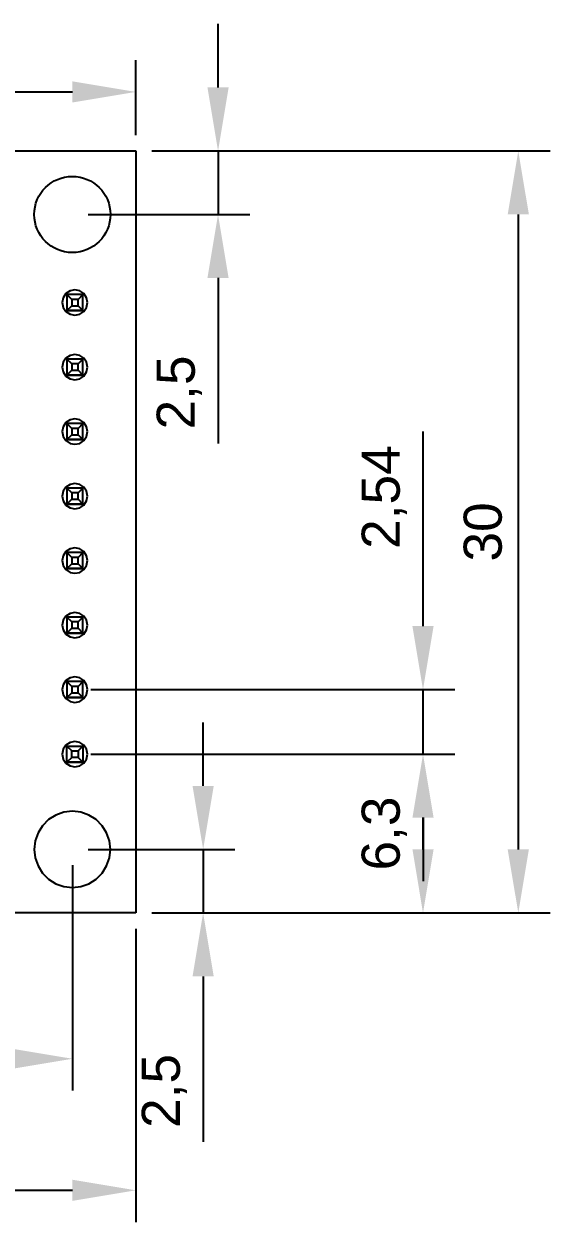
# Model space of a CAD drawing. Header units: millimetres. Extents: x -32 to 158, y -136 to 142.
# Drawn here: x 27.6 to 48.31, y 32.83 to 80 of the extents above; entities that cross this region are included whole.
import ezdxf

# ---------------------------------------------------------------- set-up
doc = ezdxf.new("R2010")
doc.units = ezdxf.units.MM
doc.layers.add('dim', color=5, linetype='Continuous')
doc.layers.add('VISIBLE', color=7, linetype='Continuous')
doc.styles.get("Standard").update_dxf_attribs({"font": 'arial.ttf'})
doc.dimstyles.get("Standard").update_dxf_attribs({"dimtxt": 2.5, "dimasz": 2.5, "dimexe": 1.25, "dimexo": 0.625, "dimtad": 1, "dimtxsty": 'Standard', "dimcen": 2.5, "dimazin": 3, "dimtfac": 1, "dimtmove": 0, "dimatfit": 3})

# ---------------------------------------------------------------- blocks, each defined once
blk = doc.blocks.new('*D2')
at = {"layer": 'Defpoints', "color": 0, "transparency": 16777216}
for p in [(32, 77.324), (0, 75), (32, 75)]:
    blk.add_point(p, dxfattribs=at)
at = {"layer": 'dim', "color": 0, "lineweight": -2, "transparency": 16777216}
for p, q in [((0, 75.625), (0, 78.574)), ((32, 75.625), (32, 78.574)), ((2.5, 77.324), (29.5, 77.324))]:
    blk.add_line(p, q, dxfattribs=at)
at = {"layer": 'dim', "color": 0, "transparency": 16777216}
for points in [[(2.5, 77.741), (2.5, 76.907), (0, 77.324)], [(29.5, 77.741), (29.5, 76.907), (32, 77.324)]]:
    blk.add_solid(points, dxfattribs=at)
at = {"layer": 'dim', "color": 0, "transparency": 16777216, "insert": (16, 78.715), "char_height": 1.5, "attachment_point": 5}
blk.add_mtext('32', dxfattribs=at)
blk = doc.blocks.new('*D4')
at = {"layer": 'Defpoints', "color": 0, "transparency": 16777216}
for p in [(32, 75), (29.5, 72.5), (35.237, 72.5)]:
    blk.add_point(p, dxfattribs=at)
at = {"layer": 'dim', "color": 0, "lineweight": -2, "transparency": 16777216}
for p, q in [((35.237, 77.5), (35.237, 80)), ((32.625, 75), (36.487, 75)), ((35.237, 75), (35.237, 72.5)), ((30.125, 72.5), (36.487, 72.5)), ((35.237, 70), (35.237, 63.482))]:
    blk.add_line(p, q, dxfattribs=at)
at = {"layer": 'dim', "color": 0, "transparency": 16777216}
for points in [[(34.821, 77.5), (35.654, 77.5), (35.237, 75)], [(34.821, 70), (35.654, 70), (35.237, 72.5)]]:
    blk.add_solid(points, dxfattribs=at)
at = {"layer": 'dim', "color": 0, "transparency": 16777216, "insert": (33.711, 65.491), "char_height": 1.5, "attachment_point": 5, "rotation": 90}
blk.add_mtext('2,5', dxfattribs=at)
blk = doc.blocks.new('*D5')
at = {"layer": 'Defpoints', "color": 0, "transparency": 16777216}
for p in [(29.5, 47.5), (32, 45), (34.651, 45)]:
    blk.add_point(p, dxfattribs=at)
at = {"layer": 'dim', "color": 0, "lineweight": -2, "transparency": 16777216}
for p, q in [((34.651, 50), (34.651, 52.5)), ((30.125, 47.5), (35.901, 47.5)), ((34.651, 47.5), (34.651, 45)), ((32.625, 45), (35.901, 45)), ((34.651, 42.5), (34.651, 35.982))]:
    blk.add_line(p, q, dxfattribs=at)
at = {"layer": 'dim', "color": 0, "transparency": 16777216}
for points in [[(34.234, 50), (35.068, 50), (34.651, 47.5)], [(34.234, 42.5), (35.068, 42.5), (34.651, 45)]]:
    blk.add_solid(points, dxfattribs=at)
at = {"layer": 'dim', "color": 0, "transparency": 16777216, "insert": (33.125, 37.991), "char_height": 1.5, "attachment_point": 5, "rotation": 90}
blk.add_mtext('2,5', dxfattribs=at)
blk = doc.blocks.new('*D6')
at = {"layer": 'Defpoints', "color": 0, "transparency": 16777216}
for p in [(2.5, 47.5), (29.5, 47.5), (29.5, 39.258)]:
    blk.add_point(p, dxfattribs=at)
at = {"layer": 'dim', "color": 0, "lineweight": -2, "transparency": 16777216}
for p, q in [((2.5, 46.875), (2.5, 38.008)), ((29.5, 46.875), (29.5, 38.008)), ((5, 39.258), (27, 39.258))]:
    blk.add_line(p, q, dxfattribs=at)
at = {"layer": 'dim', "color": 0, "transparency": 16777216}
for points in [[(5, 39.674), (5, 38.841), (2.5, 39.258)], [(27, 39.674), (27, 38.841), (29.5, 39.258)]]:
    blk.add_solid(points, dxfattribs=at)
at = {"layer": 'dim', "color": 0, "transparency": 16777216, "insert": (16, 40.636), "char_height": 1.5, "attachment_point": 5}
blk.add_mtext('27', dxfattribs=at)
blk = doc.blocks.new('*D7')
at = {"layer": 'Defpoints', "color": 0, "transparency": 16777216}
for p in [(0, 45), (32, 45), (32, 34.079)]:
    blk.add_point(p, dxfattribs=at)
at = {"layer": 'dim', "color": 0, "lineweight": -2, "transparency": 16777216}
for p, q in [((0, 44.375), (0, 32.829)), ((32, 44.375), (32, 32.829)), ((2.5, 34.079), (29.5, 34.079))]:
    blk.add_line(p, q, dxfattribs=at)
at = {"layer": 'dim', "color": 0, "transparency": 16777216}
for points in [[(2.5, 34.496), (2.5, 33.662), (0, 34.079)], [(29.5, 34.496), (29.5, 33.662), (32, 34.079)]]:
    blk.add_solid(points, dxfattribs=at)
at = {"layer": 'dim', "color": 0, "transparency": 16777216, "insert": (16, 35.47), "char_height": 1.5, "attachment_point": 5}
blk.add_mtext('32', dxfattribs=at)
blk = doc.blocks.new('*D8')
at = {"layer": 'Defpoints', "color": 0, "transparency": 16777216}
for p in [(29.6, 51.25), (43.308, 51.25), (32, 45)]:
    blk.add_point(p, dxfattribs=at)
at = {"layer": 'dim', "color": 0, "lineweight": -2, "transparency": 16777216}
for p, q in [((30.225, 51.25), (44.558, 51.25)), ((43.308, 47.5), (43.308, 48.75)), ((32.625, 45), (44.558, 45))]:
    blk.add_line(p, q, dxfattribs=at)
at = {"layer": 'dim', "color": 0, "transparency": 16777216}
for points in [[(42.892, 48.75), (43.725, 48.75), (43.308, 51.25)], [(42.892, 47.5), (43.725, 47.5), (43.308, 45)]]:
    blk.add_solid(points, dxfattribs=at)
at = {"layer": 'dim', "color": 0, "transparency": 16777216, "insert": (41.782, 48.125), "char_height": 1.5, "attachment_point": 5, "rotation": 90}
blk.add_mtext('6,3', dxfattribs=at)
blk = doc.blocks.new('*D10')
at = {"layer": 'Defpoints', "color": 0, "transparency": 16777216}
for p in [(29.6, 53.79), (43.308, 53.79), (29.6, 51.25)]:
    blk.add_point(p, dxfattribs=at)
at = {"layer": 'dim', "color": 0, "lineweight": -2, "transparency": 16777216}
for p, q in [((43.308, 56.29), (43.308, 63.956)), ((30.225, 53.79), (44.558, 53.79)), ((43.308, 51.25), (43.308, 53.79)), ((30.225, 51.25), (44.558, 51.25)), ((43.308, 48.75), (43.308, 46.25))]:
    blk.add_line(p, q, dxfattribs=at)
at = {"layer": 'dim', "color": 0, "transparency": 16777216}
for points in [[(42.892, 56.29), (43.725, 56.29), (43.308, 53.79)], [(42.892, 48.75), (43.725, 48.75), (43.308, 51.25)]]:
    blk.add_solid(points, dxfattribs=at)
at = {"layer": 'dim', "color": 0, "transparency": 16777216, "insert": (41.782, 61.373), "char_height": 1.5, "attachment_point": 5, "rotation": 90}
blk.add_mtext('2,54', dxfattribs=at)
blk = doc.blocks.new('*D11')
at = {"layer": 'Defpoints', "color": 0, "transparency": 16777216}
for p in [(32, 75), (32, 45), (47.06, 45)]:
    blk.add_point(p, dxfattribs=at)
at = {"layer": 'dim', "color": 0, "lineweight": -2, "transparency": 16777216}
for p, q in [((32.625, 75), (48.31, 75)), ((47.06, 72.5), (47.06, 47.5)), ((32.625, 45), (48.31, 45))]:
    blk.add_line(p, q, dxfattribs=at)
at = {"layer": 'dim', "color": 0, "transparency": 16777216}
for points in [[(46.643, 72.5), (47.477, 72.5), (47.06, 75)], [(46.643, 47.5), (47.477, 47.5), (47.06, 45)]]:
    blk.add_solid(points, dxfattribs=at)
at = {"layer": 'dim', "color": 0, "transparency": 16777216, "insert": (45.669, 60), "char_height": 1.5, "attachment_point": 5, "rotation": 90}
blk.add_mtext('30', dxfattribs=at)

msp = doc.modelspace()

# ---------------------------------------------------------------- linework, layer by layer
msp.add_circle((29.5, 72.5), 1.5)
at = {"layer": 'VISIBLE'}
for points in [[(0, 75), (32, 75)], [(32, 75), (32, 45)], [(30.1, 69.03), (30.062, 69.221), (29.954, 69.384), (29.791, 69.492), (29.6, 69.53), (29.409, 69.492), (29.246, 69.384), (29.138, 69.221), (29.1, 69.03), (29.138, 68.839), (29.246, 68.676), (29.409, 68.568), (29.6, 68.53), (29.791, 68.568), (29.954, 68.676), (30.062, 68.839), (30.1, 69.03)], [(29.285, 69.345), (29.285, 68.715)], [(29.475, 69.155), (29.285, 69.345)], [(29.915, 69.345), (29.285, 69.345)], [(29.915, 69.345), (29.725, 69.155)], [(29.915, 68.715), (29.915, 69.345)], [(29.285, 68.715), (29.475, 68.905)], [(29.725, 69.155), (29.475, 69.155)], [(29.475, 69.155), (29.475, 68.905)], [(29.475, 68.905), (29.725, 68.905)], [(29.725, 68.905), (29.725, 69.155)], [(29.915, 68.715), (29.725, 68.905)], [(29.285, 68.715), (29.915, 68.715)], [(29.285, 68.715), (29.285, 68.715)], [(29.285, 68.715), (29.285, 68.715)], [(29.285, 68.715), (29.285, 68.715)], [(29.285, 68.715), (29.915, 68.715)], [(29.915, 68.715), (29.285, 68.715)], [(29.285, 68.715), (29.285, 68.715)], [(29.915, 68.715), (29.915, 68.715)], [(29.915, 68.715), (29.915, 68.715)], [(29.915, 68.715), (29.915, 68.715)], [(29.915, 68.715), (29.915, 68.715)], [(30.1, 66.49), (30.062, 66.681), (29.954, 66.844), (29.791, 66.952), (29.6, 66.99), (29.409, 66.952), (29.246, 66.844), (29.138, 66.681), (29.1, 66.49), (29.138, 66.299), (29.246, 66.136), (29.409, 66.028), (29.6, 65.99), (29.791, 66.028), (29.954, 66.136), (30.062, 66.299), (30.1, 66.49)], [(29.285, 66.805), (29.285, 66.175)], [(29.475, 66.615), (29.285, 66.805)], [(29.915, 66.805), (29.285, 66.805)], [(29.725, 66.615), (29.475, 66.615)], [(29.475, 66.615), (29.475, 66.365)], [(29.915, 66.805), (29.725, 66.615)], [(29.725, 66.365), (29.725, 66.615)], [(29.915, 66.175), (29.915, 66.805)], [(29.285, 66.175), (29.475, 66.365)], [(29.285, 66.175), (29.915, 66.175)], [(29.285, 66.175), (29.285, 66.175)], [(29.285, 66.175), (29.285, 66.175)], [(29.915, 66.175), (29.285, 66.175)], [(29.285, 66.175), (29.915, 66.175)], [(29.285, 66.175), (29.285, 66.175)], [(29.285, 66.175), (29.285, 66.175)], [(29.475, 66.365), (29.725, 66.365)], [(29.915, 66.175), (29.725, 66.365)], [(29.915, 66.175), (29.915, 66.175)], [(29.915, 66.175), (29.915, 66.175)], [(29.915, 66.175), (29.915, 66.175)], [(29.915, 66.175), (29.915, 66.175)], [(30.1, 63.95), (30.062, 64.141), (29.954, 64.304), (29.791, 64.412), (29.6, 64.45), (29.409, 64.412), (29.246, 64.304), (29.138, 64.141), (29.1, 63.95), (29.138, 63.759), (29.246, 63.596), (29.409, 63.488), (29.6, 63.45), (29.791, 63.488), (29.954, 63.596), (30.062, 63.759), (30.1, 63.95)], [(29.285, 64.265), (29.285, 63.635)], [(29.475, 64.075), (29.285, 64.265)], [(29.915, 64.265), (29.285, 64.265)], [(29.915, 64.265), (29.725, 64.075)], [(29.915, 63.635), (29.915, 64.265)], [(29.285, 63.635), (29.475, 63.825)], [(29.725, 64.075), (29.475, 64.075)], [(29.475, 64.075), (29.475, 63.825)], [(29.475, 63.825), (29.725, 63.825)], [(29.725, 63.825), (29.725, 64.075)], [(29.915, 63.635), (29.725, 63.825)], [(29.285, 63.635), (29.915, 63.635)], [(29.285, 63.635), (29.285, 63.635)], [(29.285, 63.635), (29.285, 63.635)], [(29.915, 63.635), (29.285, 63.635)], [(29.285, 63.635), (29.915, 63.635)], [(29.285, 63.635), (29.285, 63.635)], [(29.285, 63.635), (29.285, 63.635)], [(29.915, 63.635), (29.915, 63.635)], [(29.915, 63.635), (29.915, 63.635)], [(29.915, 63.635), (29.915, 63.635)], [(29.915, 63.635), (29.915, 63.635)], [(30.1, 61.41), (30.062, 61.601), (29.954, 61.764), (29.791, 61.872), (29.6, 61.91), (29.409, 61.872), (29.246, 61.764), (29.138, 61.601), (29.1, 61.41), (29.138, 61.219), (29.246, 61.056), (29.409, 60.948), (29.6, 60.91), (29.791, 60.948), (29.954, 61.056), (30.062, 61.219), (30.1, 61.41)], [(29.285, 61.725), (29.285, 61.095)], [(29.475, 61.535), (29.285, 61.725)], [(29.915, 61.725), (29.285, 61.725)], [(29.725, 61.535), (29.475, 61.535)], [(29.475, 61.535), (29.475, 61.285)], [(29.915, 61.725), (29.725, 61.535)], [(29.725, 61.285), (29.725, 61.535)], [(29.915, 61.095), (29.915, 61.725)], [(29.285, 61.095), (29.475, 61.285)], [(29.285, 61.095), (29.915, 61.095)], [(29.285, 61.095), (29.285, 61.095)], [(29.285, 61.095), (29.285, 61.095)], [(29.915, 61.095), (29.285, 61.095)], [(29.285, 61.095), (29.915, 61.095)], [(29.285, 61.095), (29.285, 61.095)], [(29.285, 61.095), (29.285, 61.095)], [(29.475, 61.285), (29.725, 61.285)], [(29.915, 61.095), (29.725, 61.285)], [(29.915, 61.095), (29.915, 61.095)], [(29.915, 61.095), (29.915, 61.095)], [(29.915, 61.095), (29.915, 61.095)], [(29.915, 61.095), (29.915, 61.095)], [(30.1, 58.87), (30.062, 59.061), (29.954, 59.224), (29.791, 59.332), (29.6, 59.37), (29.409, 59.332), (29.246, 59.224), (29.138, 59.061), (29.1, 58.87), (29.138, 58.679), (29.246, 58.516), (29.409, 58.408), (29.6, 58.37), (29.791, 58.408), (29.954, 58.516), (30.062, 58.679), (30.1, 58.87)], [(29.285, 59.185), (29.285, 58.555)], [(29.475, 58.995), (29.285, 59.185)], [(29.915, 59.185), (29.285, 59.185)], [(29.725, 58.995), (29.475, 58.995)], [(29.475, 58.995), (29.475, 58.745)], [(29.915, 59.185), (29.725, 58.995)], [(29.725, 58.745), (29.725, 58.995)], [(29.915, 58.555), (29.915, 59.185)], [(29.285, 58.555), (29.475, 58.745)], [(29.285, 58.555), (29.915, 58.555)], [(29.285, 58.555), (29.285, 58.555)], [(29.285, 58.555), (29.285, 58.555)], [(29.915, 58.555), (29.285, 58.555)], [(29.285, 58.555), (29.915, 58.555)], [(29.285, 58.555), (29.285, 58.555)], [(29.285, 58.555), (29.285, 58.555)], [(29.475, 58.745), (29.725, 58.745)], [(29.915, 58.555), (29.725, 58.745)], [(29.915, 58.555), (29.915, 58.555)], [(29.915, 58.555), (29.915, 58.555)], [(29.915, 58.555), (29.915, 58.555)], [(29.915, 58.555), (29.915, 58.555)], [(30.1, 56.33), (30.062, 56.521), (29.954, 56.684), (29.791, 56.792), (29.6, 56.83), (29.409, 56.792), (29.246, 56.684), (29.138, 56.521), (29.1, 56.33), (29.138, 56.139), (29.246, 55.976), (29.409, 55.868), (29.6, 55.83), (29.791, 55.868), (29.954, 55.976), (30.062, 56.139), (30.1, 56.33)], [(29.285, 56.645), (29.285, 56.015)], [(29.475, 56.455), (29.285, 56.645)], [(29.915, 56.645), (29.285, 56.645)], [(29.915, 56.645), (29.725, 56.455)], [(29.915, 56.015), (29.915, 56.645)], [(29.285, 56.015), (29.475, 56.205)], [(29.725, 56.455), (29.475, 56.455)], [(29.475, 56.455), (29.475, 56.205)], [(29.475, 56.205), (29.725, 56.205)], [(29.725, 56.205), (29.725, 56.455)], [(29.915, 56.015), (29.725, 56.205)], [(29.285, 56.015), (29.915, 56.015)], [(29.285, 56.015), (29.285, 56.015)], [(29.285, 56.015), (29.285, 56.015)], [(29.915, 56.015), (29.285, 56.015)], [(29.285, 56.015), (29.915, 56.015)], [(29.285, 56.015), (29.285, 56.015)], [(29.285, 56.015), (29.285, 56.015)], [(29.915, 56.015), (29.915, 56.015)], [(29.915, 56.015), (29.915, 56.015)], [(29.915, 56.015), (29.915, 56.015)], [(29.915, 56.015), (29.915, 56.015)], [(30.1, 53.79), (30.062, 53.981), (29.954, 54.144), (29.791, 54.252), (29.6, 54.29), (29.409, 54.252), (29.246, 54.144), (29.138, 53.981), (29.1, 53.79), (29.138, 53.599), (29.246, 53.436), (29.409, 53.328), (29.6, 53.29), (29.791, 53.328), (29.954, 53.436), (30.062, 53.599), (30.1, 53.79)], [(29.285, 54.105), (29.285, 53.475)], [(29.475, 53.915), (29.285, 54.105)], [(29.915, 54.105), (29.285, 54.105)], [(29.725, 53.915), (29.475, 53.915)], [(29.475, 53.915), (29.475, 53.665)], [(29.915, 54.105), (29.725, 53.915)], [(29.725, 53.665), (29.725, 53.915)], [(29.915, 53.475), (29.915, 54.105)], [(29.285, 53.475), (29.475, 53.665)], [(29.285, 53.475), (29.915, 53.475)], [(29.285, 53.475), (29.285, 53.475)], [(29.285, 53.475), (29.285, 53.475)], [(29.915, 53.475), (29.285, 53.475)], [(29.285, 53.475), (29.915, 53.475)], [(29.285, 53.475), (29.285, 53.475)], [(29.285, 53.475), (29.285, 53.475)], [(29.475, 53.665), (29.725, 53.665)], [(29.915, 53.475), (29.725, 53.665)], [(29.915, 53.475), (29.915, 53.475)], [(29.915, 53.475), (29.915, 53.475)], [(29.915, 53.475), (29.915, 53.475)], [(29.915, 53.475), (29.915, 53.475)], [(30.1, 51.25), (30.062, 51.441), (29.954, 51.604), (29.791, 51.712), (29.6, 51.75), (29.409, 51.712), (29.246, 51.604), (29.138, 51.441), (29.1, 51.25), (29.138, 51.059), (29.246, 50.896), (29.409, 50.788), (29.6, 50.75), (29.791, 50.788), (29.954, 50.896), (30.062, 51.059), (30.1, 51.25)], [(29.285, 50.935), (29.285, 51.565)], [(29.285, 51.565), (29.915, 51.565)], [(29.285, 51.565), (29.475, 51.375)], [(29.725, 51.375), (29.915, 51.565)], [(29.915, 51.565), (29.915, 50.935)], [(29.475, 51.125), (29.285, 50.935)], [(29.475, 51.375), (29.725, 51.375)], [(29.475, 51.125), (29.475, 51.375)], [(29.725, 51.125), (29.475, 51.125)], [(29.725, 51.375), (29.725, 51.125)], [(29.725, 51.125), (29.915, 50.935)], [(29.285, 50.935), (29.285, 50.935)], [(29.285, 50.935), (29.285, 50.935)], [(29.915, 50.935), (29.285, 50.935)], [(29.285, 50.935), (29.285, 50.935)], [(29.285, 50.935), (29.915, 50.935)], [(29.915, 50.935), (29.285, 50.935)], [(29.285, 50.935), (29.285, 50.935)], [(29.915, 50.935), (29.915, 50.935)], [(29.915, 50.935), (29.915, 50.935)], [(29.915, 50.935), (29.915, 50.935)], [(29.915, 50.935), (29.915, 50.935)], [(31, 47.5), (30.962, 47.834), (30.851, 48.151), (30.673, 48.435), (30.435, 48.673), (30.151, 48.851), (29.834, 48.962), (29.5, 49), (29.166, 48.962), (28.849, 48.851), (28.565, 48.673), (28.327, 48.435), (28.149, 48.151), (28.038, 47.834), (28, 47.5), (28.038, 47.166), (28.149, 46.849), (28.327, 46.565), (28.565, 46.327), (28.849, 46.149), (29.166, 46.038), (29.5, 46), (29.834, 46.038), (30.151, 46.149), (30.435, 46.327), (30.673, 46.565), (30.851, 46.849), (30.962, 47.166), (31, 47.5)], [(32, 45), (0, 45)]]:
    msp.add_lwpolyline(points, dxfattribs=at)

# ---------------------------------------------------------------- dimensions: what is measured, and where the dimension line sits
at = {"layer": 'dim'}
for base, p1, p2, override, picture, middle in [((35.237, 72.5), (32, 75), (29.5, 72.5), {"dimtxt": 1.5, "dimdec": 1, "dimtxsty": 'Standard', "dimadec": 0, "dimazin": 0, "dimtdec": 1, "dimfxl": 1}, '*D4', (33.711, 65.491)), ((47.06, 45), (32, 75), (32, 45), {"dimtxt": 1.5, "dimtxsty": 'Standard', "dimadec": 0, "dimazin": 0, "dimfxl": 1}, '*D11', (45.669, 60)), ((43.308, 53.79), (29.6, 51.25), (29.6, 53.79), {"dimtxt": 1.5, "dimtxsty": 'Standard', "dimadec": 0, "dimazin": 0, "dimfxl": 1}, '*D10', (41.782, 61.373)), ((34.651, 45), (29.5, 47.5), (32, 45), {"dimtxt": 1.5, "dimdec": 1, "dimtxsty": 'Standard', "dimadec": 0, "dimazin": 0, "dimtdec": 1, "dimfxl": 1}, '*D5', (33.125, 37.991)), ((43.308462791, 51.25), (32, 45), (29.6, 51.25), {"dimtxt": 1.5, "dimdec": 1, "dimtxsty": 'Standard', "dimadec": 0, "dimazin": 0, "dimtdec": 1, "dimfxl": 1}, '*D8', (41.782030321, 48.125))]:
    dim = msp.add_linear_dim(base=base, p1=p1, p2=p2, angle=90, dimstyle='Standard', override=override, dxfattribs=at)
    dim.commit()
    dim.dimension.update_dxf_attribs({"geometry": picture, "text_midpoint": middle})
for base, p1, p2, picture, middle in [((32, 77.324), (0, 75), (32, 75), '*D2', (16, 78.715)), ((29.5, 39.258), (2.5, 47.5), (29.5, 47.5), '*D6', (16, 40.636)), ((32, 34.079), (0, 45), (32, 45), '*D7', (16, 35.47))]:
    dim = msp.add_linear_dim(base=base, p1=p1, p2=p2, dimstyle='Standard', override={"dimtxt": 1.5, "dimdec": 1, "dimtxsty": 'Standard', "dimadec": 0, "dimazin": 0, "dimtdec": 1, "dimfxl": 1}, dxfattribs=at)
    dim.commit()
    dim.dimension.update_dxf_attribs({"geometry": picture, "text_midpoint": middle})

doc.saveas('drawing.dxf')
